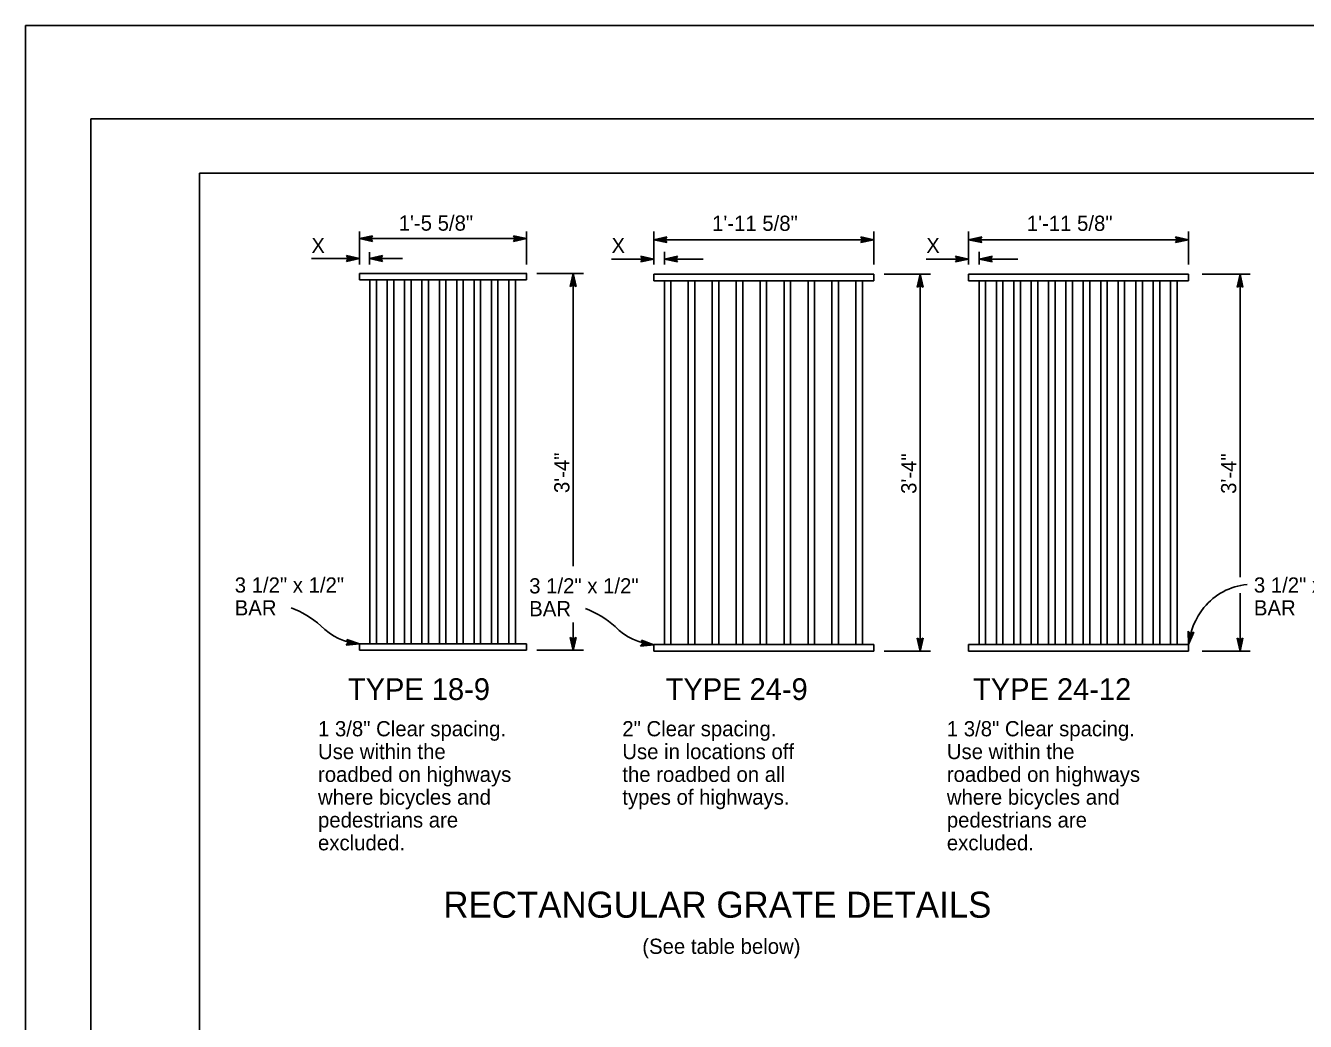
# Model space of a CAD drawing. Extents: x -894 to 866, y -472 to 714.
# Drawn here: x -894 to -305, y 255 to 714 of the extents above; entities that cross this region are included whole.
import ezdxf

# ---------------------------------------------------------------- set-up
doc = ezdxf.new("R2010")
doc.units = 0
for name, color, linetype in [('border_PLOTTING-ELEMENTS', 7, 'Continuous'), ('border_rw_22x34_Cut_Lines', 7, 'Continuous'), ('border_SHEET', 7, 'Continuous'), ('df_DETAIL-anno', 7, 'Continuous'), ('str_Misc-Steel-A', 7, 'Continuous')]:
    doc.layers.add(name, color=color, linetype=linetype)

msp = doc.modelspace()

# ---------------------------------------------------------------- linework, layer by layer
at = {"layer": 'border_PLOTTING-ELEMENTS'}
for points in [[(-894.04, -472.44), (865.96, -472.44), (865.96, 713.56), (-894.04, 713.56)], [(-864.04, 670.56), (835.96, 670.56), (835.96, -429.44), (-864.04, -429.44)]]:
    msp.add_lwpolyline(points, close=True, dxfattribs=at)
at = {"layer": 'border_rw_22x34_Cut_Lines'}
msp.add_lwpolyline([(-864.04, 670.56), (835.96, 670.56), (835.96, -429.44), (-864.04, -429.44)], close=True, dxfattribs=at)
at = {"layer": 'border_SHEET'}
for p, q in [((-814.04, 645.56), (810.96, 645.56)), ((-814.04, -404.44), (-814.04, 645.56))]:
    msp.add_line(p, q, dxfattribs=at)
at = {"layer": 'df_DETAIL-anno'}
for p, q in [((-740.32, 603.57), (-740.32, 618.78)), ((-663.32, 618.78), (-663.32, 603.57)), ((-604.71, 603.57), (-604.71, 618.78)), ((-503.49, 603.57), (-503.49, 618.78)), ((-459.79, 603.57), (-459.79, 618.78)), ((-358.57, 603.57), (-358.57, 618.78)), ((-740.32, 615.48), (-734.32, 616.81)), ((-740.32, 615.48), (-663.37, 615.48)), ((-734.32, 614.14), (-740.32, 615.48)), ((-740.32, 615.48), (-740.32, 615.48)), ((-734.54, 614.49), (-738.94, 615.48)), ((-738.93, 615.48), (-734.56, 616.45)), ((-737.56, 615.47), (-734.74, 616.1)), ((-734.77, 614.85), (-737.56, 615.47)), ((-736.18, 615.47), (-734.97, 615.74)), ((-734.95, 615.2), (-736.18, 615.47)), ((-734.32, 616.81), (-735.12, 615.48)), ((-735.12, 615.48), (-734.32, 614.14)), ((-734.32, 616.81), (-734.32, 616.81)), ((-734.32, 614.14), (-734.32, 614.14)), ((-668.57, 615.48), (-669.37, 616.82)), ((-669.37, 616.82), (-669.37, 616.82)), ((-669.37, 616.82), (-663.37, 615.48)), ((-663.37, 615.48), (-669.37, 614.15)), ((-669.37, 614.15), (-668.57, 615.48)), ((-669.37, 614.15), (-669.37, 614.15)), ((-669.15, 616.46), (-664.74, 615.48)), ((-664.76, 615.47), (-669.13, 614.5)), ((-666.13, 615.48), (-668.95, 614.85)), ((-668.91, 616.1), (-666.13, 615.48)), ((-668.74, 615.75), (-667.51, 615.48)), ((-667.51, 615.48), (-668.72, 615.21)), ((-663.37, 615.48), (-663.37, 615.48)), ((-604.71, 615), (-598.71, 616.33)), ((-604.71, 615), (-503.43, 615)), ((-598.71, 613.66), (-604.71, 615)), ((-604.71, 615), (-604.71, 615)), ((-598.93, 614.02), (-603.33, 615)), ((-603.32, 615.01), (-598.95, 615.97)), ((-601.95, 615), (-599.13, 615.63)), ((-599.16, 614.38), (-601.95, 615)), ((-600.57, 615), (-599.36, 615.27)), ((-599.34, 614.72), (-600.57, 615)), ((-598.71, 616.33), (-599.51, 615)), ((-599.51, 615), (-598.71, 613.66)), ((-598.71, 616.33), (-598.71, 616.33)), ((-598.71, 613.66), (-598.71, 613.66)), ((-508.63, 615), (-509.43, 616.34)), ((-509.43, 616.34), (-509.43, 616.34)), ((-509.43, 616.34), (-503.43, 615)), ((-503.43, 615), (-509.43, 613.67)), ((-509.43, 613.67), (-508.63, 615)), ((-509.43, 613.67), (-509.43, 613.67)), ((-509.21, 615.99), (-504.81, 615)), ((-504.82, 615), (-509.19, 614.03)), ((-506.19, 615), (-509.01, 614.38)), ((-508.98, 615.63), (-506.19, 615)), ((-508.8, 615.28), (-507.57, 615.01)), ((-507.57, 615.01), (-508.78, 614.74)), ((-503.43, 615), (-503.43, 615)), ((-459.79, 615), (-453.79, 616.33)), ((-459.79, 615), (-358.5, 615)), ((-453.79, 613.66), (-459.79, 615)), ((-459.79, 615), (-459.79, 615)), ((-454.01, 614.02), (-458.41, 615)), ((-458.4, 615.01), (-454.03, 615.97)), ((-457.03, 615), (-454.2, 615.63)), ((-454.24, 614.38), (-457.03, 615)), ((-455.65, 615), (-454.44, 615.27)), ((-454.42, 614.72), (-455.65, 615)), ((-453.79, 616.33), (-454.59, 615)), ((-454.59, 615), (-453.79, 613.66)), ((-453.79, 616.33), (-453.79, 616.33)), ((-453.79, 613.66), (-453.79, 613.66)), ((-363.7, 615), (-364.5, 616.34)), ((-364.5, 616.34), (-364.5, 616.34)), ((-364.5, 616.34), (-358.5, 615)), ((-358.5, 615), (-364.5, 613.67)), ((-364.5, 613.67), (-363.7, 615)), ((-364.5, 613.67), (-364.5, 613.67)), ((-364.29, 615.99), (-359.88, 615)), ((-359.9, 615), (-364.27, 614.03)), ((-361.27, 615), (-364.09, 614.38)), ((-364.05, 615.63), (-361.27, 615)), ((-363.88, 615.28), (-362.65, 615.01)), ((-362.65, 615.01), (-363.86, 614.74)), ((-358.5, 615), (-358.5, 615)), ((-745.52, 606.32), (-746.32, 607.66)), ((-746.32, 607.66), (-746.32, 607.66)), ((-746.32, 607.66), (-740.32, 606.32)), ((-746.1, 607.3), (-741.7, 606.32)), ((-735.71, 603.57), (-735.71, 609.26)), ((-735.71, 606.32), (-729.71, 607.65)), ((-734.32, 606.32), (-729.95, 607.29)), ((-729.71, 607.65), (-730.51, 606.32)), ((-729.71, 607.65), (-729.71, 607.65)), ((-609.91, 606.07), (-610.71, 607.41)), ((-610.71, 607.41), (-610.71, 607.41)), ((-610.71, 607.41), (-604.71, 606.07)), ((-610.5, 607.05), (-606.09, 606.07)), ((-599.91, 603.57), (-599.91, 609.42)), ((-599.88, 606.07), (-593.88, 607.4)), ((-598.49, 606.07), (-594.11, 607.04)), ((-593.88, 607.4), (-594.68, 606.07)), ((-593.88, 607.4), (-593.88, 607.4)), ((-464.99, 606.07), (-465.79, 607.41)), ((-465.79, 607.41), (-465.79, 607.41)), ((-465.79, 607.41), (-459.79, 606.07)), ((-465.58, 607.05), (-461.17, 606.07)), ((-454.99, 603.57), (-454.99, 609.42)), ((-454.95, 606.07), (-448.95, 607.4)), ((-453.56, 606.07), (-449.19, 607.04)), ((-448.95, 607.4), (-449.75, 606.07)), ((-448.95, 607.4), (-448.95, 607.4)), ((-762.46, 606.32), (-740.32, 606.32)), ((-740.32, 606.32), (-746.32, 604.99)), ((-746.32, 604.99), (-745.52, 606.32)), ((-746.32, 604.99), (-746.32, 604.99)), ((-741.71, 606.31), (-746.08, 605.35)), ((-743.08, 606.32), (-745.91, 605.69)), ((-745.87, 606.94), (-743.08, 606.32)), ((-745.69, 606.59), (-744.46, 606.32)), ((-744.46, 606.32), (-745.67, 606.05)), ((-740.32, 606.32), (-740.32, 606.32)), ((-735.71, 606.32), (-720.43, 606.32)), ((-729.71, 604.98), (-735.71, 606.32)), ((-735.71, 606.32), (-735.71, 606.32)), ((-729.93, 605.33), (-734.33, 606.32)), ((-732.95, 606.31), (-730.12, 606.94)), ((-730.16, 605.69), (-732.95, 606.31)), ((-731.57, 606.31), (-730.36, 606.58)), ((-730.34, 606.04), (-731.57, 606.31)), ((-730.51, 606.32), (-729.71, 604.98)), ((-729.71, 604.98), (-729.71, 604.98)), ((-624.25, 606.07), (-604.71, 606.07)), ((-604.71, 606.07), (-610.71, 604.74)), ((-610.71, 604.74), (-609.91, 606.07)), ((-610.71, 604.74), (-610.71, 604.74)), ((-606.1, 606.06), (-610.48, 605.1)), ((-607.48, 606.07), (-610.3, 605.44)), ((-610.26, 606.69), (-607.48, 606.07)), ((-610.09, 606.34), (-608.86, 606.07)), ((-608.86, 606.07), (-610.07, 605.8)), ((-604.71, 606.07), (-604.71, 606.07)), ((-599.88, 606.07), (-582, 606.07)), ((-593.88, 604.73), (-599.88, 606.07)), ((-599.88, 606.07), (-599.88, 606.07)), ((-594.09, 605.08), (-598.5, 606.07)), ((-597.11, 606.06), (-594.29, 606.69)), ((-594.33, 605.44), (-597.11, 606.06)), ((-595.73, 606.06), (-594.52, 606.33)), ((-594.5, 605.79), (-595.73, 606.06)), ((-594.68, 606.07), (-593.88, 604.73)), ((-593.88, 604.73), (-593.88, 604.73)), ((-479.33, 606.07), (-459.79, 606.07)), ((-459.79, 606.07), (-465.79, 604.74)), ((-465.79, 604.74), (-464.99, 606.07)), ((-465.79, 604.74), (-465.79, 604.74)), ((-461.18, 606.06), (-465.56, 605.1)), ((-462.55, 606.07), (-465.38, 605.44)), ((-465.34, 606.69), (-462.55, 606.07)), ((-465.17, 606.34), (-463.94, 606.07)), ((-463.94, 606.07), (-465.14, 605.8)), ((-459.79, 606.07), (-459.79, 606.07)), ((-454.95, 606.07), (-437.08, 606.07)), ((-448.95, 604.73), (-454.95, 606.07)), ((-454.95, 606.07), (-454.95, 606.07)), ((-449.17, 605.08), (-453.57, 606.07)), ((-452.19, 606.06), (-449.37, 606.69)), ((-449.41, 605.44), (-452.19, 606.06)), ((-450.81, 606.06), (-449.6, 606.33)), ((-449.58, 605.79), (-450.81, 606.06)), ((-449.75, 606.07), (-448.95, 604.73)), ((-448.95, 604.73), (-448.95, 604.73)), ((-658.56, 599.48), (-637.21, 599.48)), ((-643.23, 593.48), (-641.89, 599.48)), ((-642.87, 593.69), (-641.89, 598.1)), ((-642.51, 593.93), (-641.89, 596.71)), ((-642.17, 594.1), (-641.89, 595.33)), ((-641.89, 599.48), (-641.89, 599.48)), ((-641.89, 599.48), (-640.56, 593.48)), ((-641.89, 599.48), (-641.89, 464.74)), ((-641.89, 596.71), (-641.26, 593.89)), ((-641.89, 595.33), (-641.62, 594.12)), ((-641.88, 598.08), (-640.92, 593.71)), ((-498.77, 599.09), (-477.42, 599.09)), ((-483.44, 593.09), (-482.1, 599.09)), ((-483.09, 593.3), (-482.1, 597.71)), ((-482.73, 593.54), (-482.11, 596.33)), ((-482.11, 596.33), (-481.48, 593.5)), ((-482.1, 599.09), (-482.1, 425.57)), ((-482.1, 599.09), (-482.1, 599.09)), ((-482.1, 599.09), (-480.77, 593.09)), ((-482.1, 597.7), (-481.13, 593.32)), ((-352.28, 599.1), (-330.15, 599.1)), ((-336.17, 593.1), (-334.83, 599.1)), ((-335.81, 593.32), (-334.83, 597.72)), ((-335.45, 593.55), (-334.83, 596.34)), ((-334.83, 599.1), (-334.83, 599.1)), ((-334.83, 599.1), (-333.5, 593.1)), ((-334.83, 599.1), (-334.83, 459.67)), ((-334.83, 597.71), (-333.86, 593.33)), ((-334.83, 596.34), (-334.21, 593.51)), ((-641.89, 594.28), (-643.23, 593.48)), ((-643.23, 593.48), (-643.23, 593.48)), ((-640.56, 593.48), (-641.89, 594.28)), ((-640.56, 593.48), (-640.56, 593.48)), ((-482.1, 593.89), (-483.44, 593.09)), ((-483.44, 593.09), (-483.44, 593.09)), ((-482.38, 593.71), (-482.11, 594.94)), ((-482.11, 594.94), (-481.84, 593.73)), ((-480.77, 593.09), (-482.1, 593.89)), ((-480.77, 593.09), (-480.77, 593.09)), ((-334.83, 593.9), (-336.17, 593.1)), ((-336.17, 593.1), (-336.17, 593.1)), ((-335.11, 593.73), (-334.83, 594.96)), ((-334.83, 594.96), (-334.56, 593.75)), ((-333.5, 593.1), (-334.83, 593.9)), ((-333.5, 593.1), (-333.5, 593.1)), ((-334.83, 452.31), (-334.83, 425.55)), ((-641.89, 438.76), (-641.89, 425.96)), ((-745.49, 429.51), (-746.12, 430.94)), ((-746.12, 430.94), (-746.12, 430.94)), ((-746.12, 430.94), (-740.33, 428.86)), ((-745.95, 430.56), (-741.7, 429.03)), ((-641.89, 425.87), (-643.22, 431.87)), ((-643.22, 431.87), (-643.22, 431.87)), ((-643.22, 431.87), (-641.89, 431.07)), ((-641.89, 427.26), (-642.86, 431.64)), ((-641.89, 428.64), (-642.51, 431.46)), ((-641.89, 430.02), (-642.15, 431.23)), ((-641.89, 431.07), (-640.55, 431.87)), ((-640.55, 431.87), (-641.89, 425.87)), ((-640.9, 431.66), (-641.89, 427.25)), ((-641.26, 431.42), (-641.89, 428.64)), ((-641.61, 431.25), (-641.89, 430.02)), ((-640.55, 431.87), (-640.55, 431.87)), ((-609.88, 429.12), (-610.51, 430.55)), ((-610.51, 430.55), (-610.51, 430.55)), ((-610.51, 430.55), (-604.72, 428.47)), ((-482.1, 425.49), (-483.43, 431.49)), ((-483.43, 431.49), (-483.43, 431.49)), ((-483.43, 431.49), (-482.1, 430.69)), ((-482.11, 426.88), (-483.07, 431.25)), ((-482.1, 428.25), (-482.73, 431.07)), ((-482.1, 429.63), (-482.37, 430.84)), ((-482.1, 430.69), (-480.76, 431.49)), ((-480.76, 431.49), (-482.1, 425.49)), ((-481.12, 431.27), (-482.1, 426.87)), ((-481.48, 431.04), (-482.1, 428.25)), ((-481.83, 430.86), (-482.1, 429.63)), ((-480.76, 431.49), (-480.76, 431.49)), ((-358.6, 428.57), (-358.78, 434.71)), ((-358.78, 434.71), (-358.78, 434.71)), ((-358.78, 434.71), (-357.62, 433.68)), ((-356.15, 434.21), (-358.6, 428.57)), ((-358.34, 429.94), (-358.47, 434.41)), ((-356.54, 434.06), (-358.34, 429.92)), ((-358.07, 431.28), (-358.16, 434.17)), ((-356.94, 433.9), (-358.07, 431.28)), ((-357.81, 432.64), (-357.85, 433.88)), ((-357.31, 433.79), (-357.81, 432.64)), ((-357.62, 433.68), (-356.15, 434.21)), ((-356.15, 434.21), (-356.15, 434.21)), ((-334.83, 425.55), (-336.16, 431.55)), ((-336.16, 431.55), (-336.16, 431.55)), ((-336.16, 431.55), (-334.83, 430.75)), ((-334.83, 426.94), (-335.8, 431.31)), ((-334.83, 428.31), (-335.45, 431.14)), ((-334.83, 429.69), (-335.09, 430.9)), ((-334.83, 430.75), (-333.49, 431.55)), ((-333.49, 431.55), (-334.83, 425.55)), ((-333.85, 431.33), (-334.83, 426.93)), ((-334.2, 431.1), (-334.83, 428.31)), ((-334.55, 430.92), (-334.83, 429.69)), ((-333.49, 431.55), (-333.49, 431.55)), ((-746.45, 428.29), (-745.49, 429.51)), ((-740.33, 428.86), (-746.45, 428.29)), ((-746.45, 428.29), (-746.45, 428.29)), ((-741.71, 429.03), (-746.17, 428.62)), ((-743.07, 429.21), (-745.95, 428.94)), ((-745.76, 430.18), (-743.07, 429.21)), ((-744.44, 429.38), (-745.68, 429.27)), ((-745.63, 429.81), (-744.44, 429.38)), ((-740.33, 428.86), (-740.33, 428.86)), ((-637.21, 425.96), (-658.56, 425.96)), ((-641.89, 425.87), (-641.89, 425.87)), ((-610.84, 427.91), (-609.88, 429.12)), ((-604.72, 428.47), (-610.84, 427.91)), ((-610.84, 427.91), (-610.84, 427.91)), ((-606.1, 428.64), (-610.56, 428.23)), ((-610.34, 430.17), (-606.09, 428.64)), ((-607.46, 428.82), (-610.34, 428.55)), ((-610.15, 429.79), (-607.46, 428.82)), ((-608.83, 428.99), (-610.07, 428.88)), ((-610.02, 429.42), (-608.83, 428.99)), ((-604.72, 428.47), (-604.72, 428.47)), ((-477.42, 425.57), (-498.77, 425.57)), ((-482.1, 425.49), (-482.1, 425.49)), ((-358.6, 428.57), (-358.6, 428.57)), ((-352.28, 425.58), (-330.15, 425.58)), ((-334.83, 425.55), (-334.83, 425.55))]:
    msp.add_line(p, q, dxfattribs=at)
for centre, radius, start, end in [((-328.96, 427.44), 28.89, 95.22747, 141.07381), ((-788.01, 403.42), 45.09, 48.54233, 68.9181), ((-652.4, 403.04), 45.09, 48.54233, 68.9181), ((-325.54, 424.68), 33.28, 141.07381, 173.29703), ((-738.12, 456.75), 27.98, 224.27229, 265.46576), ((-602.51, 456.37), 27.98, 224.27229, 265.46576)]:
    msp.add_arc(centre, radius, start, end, dxfattribs=at)
at = {"layer": 'str_Misc-Steel-A'}
for p, q in [((-740.32, 599.48), (-663.3, 599.48)), ((-740.32, 596.48), (-740.32, 599.46)), ((-663.32, 596.48), (-740.32, 596.48)), ((-735.52, 596.48), (-735.52, 429.01)), ((-732.52, 596.47), (-732.52, 428.96)), ((-727.52, 596.48), (-727.52, 428.96)), ((-724.52, 596.47), (-724.52, 429.01)), ((-719.52, 596.47), (-719.52, 428.96)), ((-716.52, 596.48), (-716.52, 429.01)), ((-711.52, 596.48), (-711.52, 428.96)), ((-708.52, 596.48), (-708.52, 428.96)), ((-703.52, 596.46), (-703.52, 429.01)), ((-700.52, 596.46), (-700.52, 428.96)), ((-695.52, 596.46), (-695.52, 428.95)), ((-692.52, 596.48), (-692.52, 428.95)), ((-687.52, 596.46), (-687.52, 428.96)), ((-684.52, 596.47), (-684.52, 428.94)), ((-679.52, 596.47), (-679.52, 428.96)), ((-676.52, 596.47), (-676.52, 428.96)), ((-671.52, 596.48), (-671.52, 428.96)), ((-668.52, 596.48), (-668.52, 428.96)), ((-663.32, 599.46), (-663.32, 596.48)), ((-604.71, 599.09), (-503.52, 599.09)), ((-604.71, 596.1), (-604.71, 599.08)), ((-503.52, 596.09), (-604.71, 596.09)), ((-599.91, 596.09), (-599.91, 428.57)), ((-596.91, 596.08), (-596.91, 428.57)), ((-588.89, 596.08), (-588.89, 428.57)), ((-585.89, 596.08), (-585.89, 428.57)), ((-577.86, 596.08), (-577.86, 428.57)), ((-574.86, 596.08), (-574.86, 428.57)), ((-566.84, 596.07), (-566.84, 428.57)), ((-563.84, 596.07), (-563.84, 428.57)), ((-555.81, 596.06), (-555.81, 428.57)), ((-552.81, 596.06), (-552.81, 428.57)), ((-544.79, 596.06), (-544.79, 428.57)), ((-541.79, 596.06), (-541.79, 428.57)), ((-533.76, 596.05), (-533.76, 428.57)), ((-530.76, 596.05), (-530.76, 428.57)), ((-522.74, 596.05), (-522.74, 428.57)), ((-519.74, 596.05), (-519.74, 428.57)), ((-511.71, 596.1), (-511.71, 428.57)), ((-508.71, 596.1), (-508.71, 428.57)), ((-503.52, 599.09), (-503.52, 596.1)), ((-459.79, 599.09), (-358.6, 599.09)), ((-459.79, 596.1), (-459.79, 599.08)), ((-358.6, 596.09), (-459.79, 596.09)), ((-454.99, 596.09), (-454.99, 428.57)), ((-451.99, 596.08), (-451.99, 428.57)), ((-446.99, 596.09), (-446.99, 428.57)), ((-443.99, 596.08), (-443.99, 428.57)), ((-438.99, 596.08), (-438.99, 428.57)), ((-435.99, 596.09), (-435.99, 428.57)), ((-430.99, 596.09), (-430.99, 428.57)), ((-427.99, 596.09), (-427.99, 428.57)), ((-422.99, 596.08), (-422.99, 428.57)), ((-419.99, 596.1), (-419.99, 428.57)), ((-414.99, 596.09), (-414.99, 428.57)), ((-411.99, 596.09), (-411.99, 428.57)), ((-406.99, 596.08), (-406.99, 428.57)), ((-403.99, 596.08), (-403.99, 428.57)), ((-398.99, 596.08), (-398.99, 428.57)), ((-395.99, 596.08), (-395.99, 428.57)), ((-390.99, 596.09), (-390.99, 428.57)), ((-387.99, 596.09), (-387.99, 428.57)), ((-382.79, 596.09), (-382.79, 428.57)), ((-379.79, 596.09), (-379.79, 428.57)), ((-374.79, 596.09), (-374.79, 428.57)), ((-371.79, 596.09), (-371.79, 428.57)), ((-366.79, 596.1), (-366.79, 428.57)), ((-363.79, 596.1), (-363.79, 428.57)), ((-358.6, 599.09), (-358.6, 596.1)), ((-740.32, 428.96), (-663.32, 428.96)), ((-740.32, 428.96), (-740.32, 425.96)), ((-663.32, 425.96), (-740.32, 425.96)), ((-663.32, 428.96), (-663.32, 425.96)), ((-604.71, 428.57), (-503.52, 428.57)), ((-604.71, 428.57), (-604.71, 425.57)), ((-503.52, 425.57), (-604.71, 425.57)), ((-527.71, 428.57), (-527.71, 428.57)), ((-503.52, 428.57), (-503.52, 425.58)), ((-459.79, 428.57), (-358.6, 428.57)), ((-459.79, 428.57), (-459.79, 425.57)), ((-358.6, 425.57), (-459.79, 425.57)), ((-382.79, 428.57), (-382.79, 428.57)), ((-358.6, 428.58), (-358.6, 425.58)), ((-358.6, 428.58), (-358.6, 428.58)), ((-358.6, 428.58), (-358.6, 428.58))]:
    msp.add_line(p, q, dxfattribs=at)

# ---------------------------------------------------------------- texts
at = {"layer": 'df_DETAIL-anno'}
for s, height, p in [('1\'-5 5/8"', 7, (-722.23, 619.14)), ('1\'-11 5/8"', 7, (-577.93, 619.05)), ('1\'-11 5/8"', 7, (-433, 619.05)), ('X', 7, (-762.46, 608.82)), ('X', 7, (-624.25, 608.82)), ('X', 7, (-479.33, 608.82)), ('3 1/2" x 1/2"', 7, (-797.75, 452.5)), ('3 1/2" x 1/2"', 7, (-328.45, 452.5)), ('3 1/2" x 1/2"', 7, (-662.14, 452.11)), ('BAR', 7, (-797.75, 442)), ('BAR', 7, (-662.14, 441.61)), ('BAR', 7, (-328.45, 442)), ('TYPE 18-9', 10, (-745.62, 403.05)), ('TYPE 24-9', 10, (-599.31, 403.05)), ('TYPE 24-12', 10, (-457.77, 403.05)), ('1 3/8" Clear spacing.', 7, (-759.39, 386.33)), ('2" Clear spacing.', 7, (-619.27, 386.33)), ('1 3/8" Clear spacing.', 7, (-469.84, 386.33)), ('Use within the', 7, (-759.39, 375.83)), ('Use in locations off', 7, (-619.27, 375.83)), ('Use within the', 7, (-469.84, 375.83)), ('roadbed on highways', 7, (-759.39, 365.33)), ('the roadbed on all', 7, (-619.27, 365.33)), ('roadbed on highways', 7, (-469.84, 365.33)), ('where bicycles and', 7, (-759.39, 354.83)), ('types of highways.', 7, (-619.27, 354.83)), ('where bicycles and', 7, (-469.84, 354.83)), ('pedestrians are', 7, (-759.39, 344.33)), ('pedestrians are', 7, (-469.84, 344.33)), ('excluded.', 7, (-759.39, 333.83)), ('excluded.', 7, (-469.84, 333.83)), ('RECTANGULAR GRATE DETAILS', 12, (-701.67, 302.81)), ('(See table below)', 7, (-610.07, 286.16))]:
    msp.add_text(s, height=height, dxfattribs=at).set_placement(p)
for p in [(-643.64, 498.34), (-483.85, 497.95), (-336.58, 497.95)]:
    msp.add_text('3\'-4"', height=7, rotation=90, dxfattribs=at).set_placement(p)

doc.saveas('drawing.dxf')
